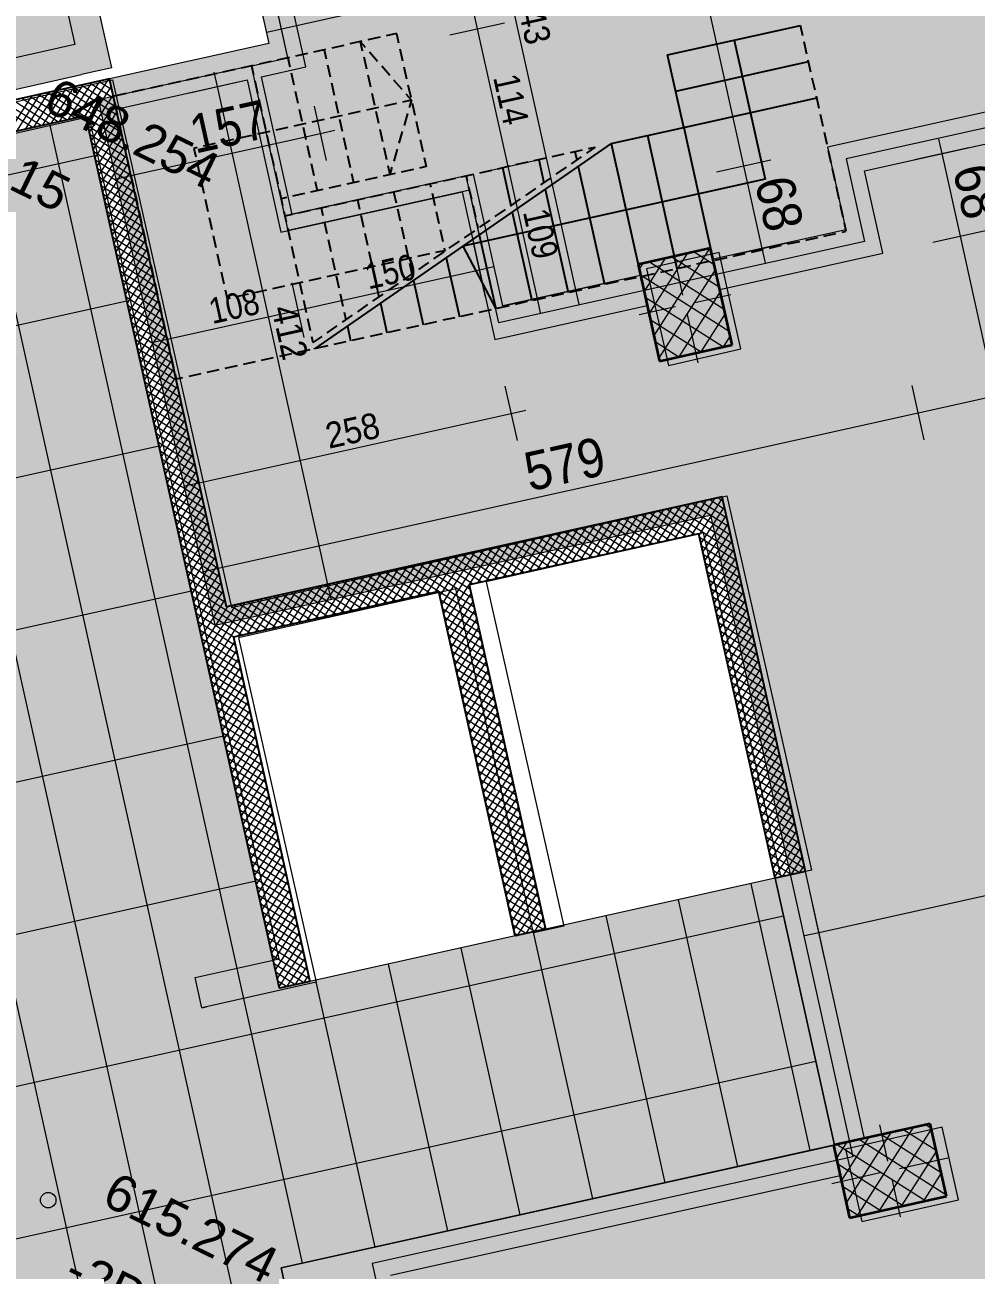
# Model space of a CAD drawing. Header units: centimetres. Extents: x -3681 to 2707, y -7074 to 1715.
# Drawn here: x -190 to 578, y -4699 to -3694 of the extents above; entities that cross this region are included whole.
import ezdxf

# ---------------------------------------------------------------- set-up
doc = ezdxf.new("R2010")
doc.units = ezdxf.units.CM
for name, color, linetype, true_color in [('lokalet projekte', 7, 'Continuous', 0xa80f02), ('PDF_2D Drafting - General', 7, 'Continuous', 0x7f7f7f), ('PDF_A - Fill Zone', 7, 'Continuous', 0xa80f02), ('PDF_A - Muret', 7, 'Continuous', 0x7f7f7f), ('PDF_A - objekti 1 gjendja faktike', 7, 'Continuous', 0xa80f02), ('PDF_Dimensioning - General', 7, 'Continuous', 0x0077b0), ('PDF_Structural - Bearing', 7, 'Continuous', 0xfd8379)]:
    doc.layers.add(name, color=color, linetype=linetype, true_color=true_color)
doc.styles.add('PDF Arial', font='arial.ttf')

# ---------------------------------------------------------------- blocks, each defined once
blk = doc.blocks.new('A$C513B364B')
at = {"layer": 'PDF_2D Drafting - General', "true_color": 0x0077b0, "transparency": 33554559}
blk.add_hatch(color=144, dxfattribs=at).paths.add_polyline_path([(1774.7, 2475.5), (2174.7, 2475.5), (2174.7, 1196.6), (2243, 1196.6), (2243, 894.1), (2133.4, 894.1), (2133.4, 744.1), (1997.2, 744.1), (1997.2, 774.1), (1774.7, 774.1)])
at = {"layer": 'PDF_2D Drafting - General', "true_color": 0xff9955, "transparency": 33554559}
blk.add_hatch(color=21, dxfattribs=at).paths.add_polyline_path([(1997.2, 744.1), (2121.4, 744.1), (2121.4, 894.1), (2243, 894.1), (2243, 1196.6), (2174.7, 1196.6), (2174.7, 1685.6), (2174.7, 2475.5), (3799.8, 2475.5), (3799.8, 629.5), (2962.6, 629.5), (2962.6, 1027.3), (2431.9, 1027.3), (2431.9, 617.3), (2243, 617.3), (1997.2, 617.3)])
at = {"layer": 'PDF_2D Drafting - General', "true_color": 0xe8e8e8, "transparency": 33554559}
blk.add_hatch(color=254, dxfattribs=at).paths.add_polyline_path([(1995.1, 277), (1995.1, 279.8), (2729.4, 279.8), (2729.4, 304.8), (2007.6, 304.8), (2007.6, 604.8), (2729.4, 604.8), (2729.4, 629.8), (2729.4, 799.8), (2729.4, 824.8), (2729.4, 1014.8), (2950.1, 1014.8), (2950.1, 557), (2975.1, 557), (2975.1, 617), (3640.5, 617), (3640.5, 317), (3665.5, 317), (3665.5, 617), (3799.8, 617), (3799.8, 277)])
at = {"layer": 'PDF_2D Drafting - General', "color": 253, "lineweight": 20, "true_color": 0xaaaaaa}
for points in [[(2174.7, 2475.5), (2174.7, 1196.6)], [(2174.7, 1685.6), (2174.7, 1196.6)], [(2174.7, 1196.6), (2243, 1196.6)], [(2174.7, 1196.6), (2243, 1196.6)], [(2243, 1196.6), (2243, 894.1)], [(2243, 1196.6), (2243, 894.1)], [(2419.4, 1039.8), (2419.4, 629.8)], [(2729.4, 1039.8), (2419.4, 1039.8)], [(2729.4, 1014.8), (2729.4, 1039.8)], [(2431.9, 1027.3), (2962.6, 1027.3)], [(2431.9, 617.3), (2431.9, 1027.3)], [(2962.6, 1027.3), (2962.6, 629.5)], [(2444.4, 1014.8), (2729.4, 1014.8)], [(2444.4, 824.8), (2444.4, 1014.8)], [(2121.4, 894.1), (2121.4, 744.1)], [(2243, 894.1), (2121.4, 894.1)], [(2243, 894.1), (2133.4, 894.1)], [(2133.4, 894.1), (2133.4, 744.1)], [(2729.4, 824.8), (2444.4, 824.8)], [(2729.4, 799.8), (2729.4, 824.8)], [(2444.4, 799.8), (2729.4, 799.8)], [(2444.4, 629.8), (2444.4, 799.8)], [(1997.2, 774.1), (1774.7, 774.1)], [(1997.2, 744.1), (1997.2, 774.1)], [(2121.4, 744.1), (1997.2, 744.1)], [(1997.2, 744.1), (1997.2, 617.3)], [(2133.4, 744.1), (1997.2, 744.1)], [(1982.6, 629.8), (1982.6, 279.8)], [(2419.4, 629.8), (1982.6, 629.8)], [(2729.4, 629.8), (2444.4, 629.8)], [(2729.4, 604.8), (2729.4, 629.8)], [(2962.6, 629.5), (3799.8, 629.5)], [(1997.2, 617.3), (2243, 617.3)], [(2243, 617.3), (2431.9, 617.3)], [(2007.6, 604.8), (2729.4, 604.8)], [(2007.6, 304.8), (2007.6, 604.8)]]:
    blk.add_lwpolyline(points, dxfattribs=at)
at = {"layer": 'PDF_2D Drafting - General', "color": 216, "lineweight": 25, "true_color": 0x800080}
for points in [[(2070.1, 1184.1), (2061.4, 1184.1)], [(2061.4, 1074.1), (2061.4, 1184.1)], [(2085.1, 1184.1), (2075.1, 1184.1)], [(2100.1, 1184.1), (2090.1, 1184.1)], [(2091.4, 1074.1), (2091.4, 1184.1)], [(2115.1, 1184.1), (2105.1, 1184.1)], [(2130.1, 1184.1), (2120.1, 1184.1)], [(2121.4, 1074.1), (2121.4, 1184.1)], [(2145.1, 1184.1), (2135.1, 1184.1)], [(2160.1, 1184.1), (2150.1, 1184.1)], [(2175.1, 1184.1), (2165.1, 1184.1)], [(2190.1, 1184.1), (2180.1, 1184.1)], [(2205.1, 1184.1), (2195.1, 1184.1)], [(2220.1, 1184.1), (2210.1, 1184.1)], [(2231.6, 1184.1), (2225.1, 1184.1)], [(2231.6, 1180.6), (2231.6, 1184.1)], [(2231.6, 1165.6), (2231.6, 1175.6)], [(2231.6, 1150.6), (2231.6, 1160.6)], [(2231.5, 1135.6), (2231.6, 1145.6)], [(2061.4, 1129.1), (2176.5, 1129.1)], [(2176.5, 1129.1), (2176.5, 879.1)], [(2231.5, 1120.6), (2231.5, 1130.6)], [(2231.5, 1105.6), (2231.5, 1115.6)], [(2231.5, 1090.6), (2231.5, 1100.6)], [(2231.5, 1075.6), (2231.5, 1085.6)], [(2121.4, 1074.1), (2061.4, 1074.1)], [(2121.4, 1074.1), (2231.4, 1074.1)], [(2121.4, 1014.1), (2121.4, 1074.1)], [(2231.4, 1060.6), (2231.4, 1070.6)], [(2231.4, 1045.6), (2231.4, 1055.6)], [(2121.4, 1044.1), (2231.4, 1044.1)], [(2231.4, 1030.6), (2231.4, 1040.6)], [(2729.4, 1039.8), (2419.4, 1039.8)], [(2419.4, 1039.8), (2419.4, 629.8)], [(2729.4, 1039.8), (2729.4, 1014.8)], [(2231.4, 1015.6), (2231.4, 1025.6)], [(2121.4, 1014.1), (2231.4, 1014.1)], [(2121.4, 1014.1), (2231.4, 744.1)], [(2231.3, 1000.6), (2231.4, 1010.6)], [(2729.4, 1014.8), (2444.4, 1014.8)], [(2444.4, 1014.8), (2444.4, 824.8)], [(2121.4, 995.3), (2121.4, 1000.8)], [(2121.4, 1000.8), (2124.7, 992.8)], [(2231.3, 985.6), (2231.3, 995.6)], [(2121.4, 980.3), (2121.4, 990.3)], [(2126.6, 988.2), (2130.4, 979)], [(2121.4, 984.1), (2128.3, 984.1)], [(2133.7, 984.1), (2231.4, 984.1)], [(2231.3, 970.6), (2231.3, 980.6)], [(2121.4, 965.3), (2121.4, 975.3)], [(2132.2, 974.3), (2136, 965.1)], [(2231.3, 955.6), (2231.3, 965.6)], [(2121.4, 950.3), (2121.4, 960.3)], [(2137.9, 960.4), (2141.7, 951.2)], [(2121.4, 954.1), (2140.5, 954.1)], [(2121.4, 935.3), (2121.4, 945.3)], [(2143.6, 946.5), (2147.3, 937.3)], [(2145.9, 954.1), (2231.4, 954.1)], [(2231.3, 940.6), (2231.3, 950.6)], [(2231.3, 925.5), (2231.3, 935.6)], [(2121.4, 920.3), (2121.4, 930.3)], [(2149.2, 932.6), (2153, 923.4)], [(2121.4, 924.1), (2152.7, 924.1)], [(2121.4, 905.3), (2121.4, 915.3)], [(2154.9, 918.8), (2158.7, 909.5)], [(2158.1, 924.1), (2231.4, 924.1)], [(2231.2, 910.5), (2231.2, 920.6)], [(2231.2, 895.5), (2231.2, 905.6)], [(2121.4, 890.3), (2121.4, 900.3)], [(2160.5, 904.9), (2164.3, 895.6)], [(2121.4, 894.1), (2125.7, 894.1)], [(2121.4, 875.3), (2121.4, 885.3)], [(2130.7, 894.1), (2140.7, 894.1)], [(2145.7, 894.1), (2155.7, 894.1)], [(2160.7, 894.1), (2164.9, 894.1)], [(2166.2, 891), (2170, 881.7)], [(2170.3, 894.1), (2231.4, 894.1)], [(2176.5, 879.1), (2231.4, 894.1)], [(2231.2, 880.5), (2231.2, 890.6)], [(2171.9, 877.1), (2175.6, 867.8)], [(2231.2, 865.5), (2231.2, 875.6)], [(2121.4, 860.3), (2121.4, 870.3)], [(1997.2, 864.1), (1997.2, 855.4)], [(1997.2, 864.1), (2004.7, 864.1)], [(2009.7, 864.1), (2019.7, 864.1)], [(2024.7, 864.1), (2034.7, 864.1)], [(2042.2, 858.7), (2033.4, 853.9)], [(2039.7, 864.1), (2049.7, 864.1)], [(2052.2, 864.1), (2046.6, 861.1)], [(2052.2, 864.1), (2052.2, 856.9)], [(2052.2, 864.1), (2057.7, 861.1)], [(2054.7, 864.1), (2064.7, 864.1)], [(2062.1, 858.7), (2070.9, 853.9)], [(2069.7, 864.1), (2079.7, 864.1)], [(2084.7, 864.1), (2094.7, 864.1)], [(2099.7, 864.1), (2107.2, 864.1)], [(2107.2, 864.1), (2107.2, 858.6)], [(2121.4, 864.1), (2124.3, 864.1)], [(2121.4, 845.3), (2121.4, 855.3)], [(2129.3, 864.1), (2139.3, 864.1)], [(2144.3, 864.1), (2154.3, 864.1)], [(2159.3, 864.1), (2169.3, 864.1)], [(2174.3, 864.1), (2177.2, 864.1)], [(2176.5, 856.9), (2176.5, 864.1)], [(2177.5, 863.2), (2181.3, 853.9)], [(2182.6, 864.1), (2231.4, 864.1)], [(2231.1, 850.6), (2231.2, 860.5)], [(1997.2, 850.4), (1997.2, 840.4)], [(2029.1, 851.5), (2020.3, 846.7)], [(2052.2, 851.9), (2052.2, 841.9)], [(2075.3, 851.5), (2084.1, 846.7)], [(2107.2, 853.6), (2107.2, 843.6)], [(2176.5, 841.9), (2176.5, 851.9)], [(2183.2, 849.3), (2187, 840)], [(2231.1, 835.6), (2231.1, 845.5)], [(2002.7, 837.1), (1997.2, 834.1)], [(1997.2, 835.4), (1997.2, 825.4)], [(2015.9, 844.3), (2007.1, 839.5)], [(2052.2, 836.9), (2052.2, 826.9)], [(2088.4, 844.3), (2097.2, 839.5)], [(2101.6, 837.1), (2107.2, 834.1)], [(2107.2, 838.6), (2107.2, 828.6)], [(2121.4, 830.3), (2121.4, 840.3)], [(2176.5, 826.9), (2176.5, 836.9)], [(2188.8, 835.4), (2192.6, 826.1)], [(1997.2, 834.1), (2004.7, 834.1)], [(2009.7, 834.1), (2019.7, 834.1)], [(2024.7, 834.1), (2034.7, 834.1)], [(2039.7, 834.1), (2049.7, 834.1)], [(2054.7, 834.1), (2064.7, 834.1)], [(2069.7, 834.1), (2079.7, 834.1)], [(2084.7, 834.1), (2094.7, 834.1)], [(2099.7, 834.1), (2107.2, 834.1)], [(2121.4, 834.1), (2130.4, 834.1)], [(2121.4, 815.3), (2121.4, 825.3)], [(2135.4, 834.1), (2145.4, 834.1)], [(2150.4, 834.1), (2160.4, 834.1)], [(2165.4, 834.1), (2175.4, 834.1)], [(2180.4, 834.1), (2189.4, 834.1)], [(2194.8, 834.1), (2231.4, 834.1)], [(2231.1, 820.6), (2231.1, 830.5)], [(2444.4, 824.8), (2729.4, 824.8)], [(2729.4, 824.8), (2729.4, 799.8)], [(1997.2, 820.4), (1997.2, 810.4)], [(2052.2, 821.9), (2052.2, 811.9)], [(2107.2, 823.6), (2107.2, 813.6)], [(2176.5, 811.9), (2176.5, 821.9)], [(2194.5, 821.5), (2198.3, 812.3)], [(2231.1, 805.6), (2231.1, 815.5)], [(1997.2, 805.4), (1997.2, 795.4)], [(2052.2, 806.9), (2052.2, 796.9)], [(2107.2, 808.6), (2107.2, 798.6)], [(2121.4, 800.3), (2121.4, 810.3)], [(2176.5, 796.9), (2176.5, 806.9)], [(2200.2, 807.6), (2203.9, 798.4)], [(1997.2, 804.1), (2004.7, 804.1)], [(2009.7, 804.1), (2019.7, 804.1)], [(2024.7, 804.1), (2034.7, 804.1)], [(2039.7, 804.1), (2049.7, 804.1)], [(2054.7, 804.1), (2064.7, 804.1)], [(2069.7, 804.1), (2079.7, 804.1)], [(2084.7, 804.1), (2094.7, 804.1)], [(2099.7, 804.1), (2107.2, 804.1)], [(2121.4, 804.1), (2129, 804.1)], [(2121.4, 785.3), (2121.4, 795.3)], [(2134, 804.1), (2144, 804.1)], [(2149, 804.1), (2159, 804.1)], [(2164, 804.1), (2174, 804.1)], [(2179, 804.1), (2189, 804.1)], [(2194, 804.1), (2201.6, 804.1)], [(2207, 804.1), (2231.4, 804.1)], [(2231.1, 790.6), (2231.1, 800.5)], [(2729.4, 799.8), (2444.4, 799.8)], [(2444.4, 799.8), (2444.4, 629.8)], [(1997.2, 790.4), (1997.2, 780.4)], [(2052.2, 791.9), (2052.2, 781.9)], [(2107.2, 793.6), (2107.2, 783.6)], [(2176.5, 781.9), (2176.5, 791.9)], [(2205.8, 793.7), (2209.6, 784.5)], [(2231.1, 775.6), (2231.1, 785.5)], [(1997.2, 775.4), (1997.2, 765.4)], [(2052.2, 776.9), (2052.2, 766.9)], [(2107.2, 778.6), (2107.2, 768.6)], [(2121.4, 770.3), (2121.4, 780.3)], [(2176.5, 766.9), (2176.5, 776.9)], [(2211.5, 779.8), (2215.2, 770.6)], [(1997.2, 774.1), (2004.7, 774.1)], [(2009.7, 774.1), (2019.7, 774.1)], [(2024.7, 774.1), (2034.7, 774.1)], [(2039.7, 774.1), (2049.7, 774.1)], [(2054.7, 774.1), (2064.7, 774.1)], [(2069.7, 774.1), (2079.7, 774.1)], [(2084.7, 774.1), (2094.7, 774.1)], [(2099.7, 774.1), (2107.2, 774.1)], [(2121.4, 774.1), (2127.6, 774.1)], [(2121.4, 755.3), (2121.4, 765.3)], [(2132.6, 774.1), (2142.6, 774.1)], [(2147.6, 774.1), (2157.6, 774.1)], [(2162.6, 774.1), (2172.6, 774.1)], [(2177.6, 774.1), (2187.6, 774.1)], [(2192.6, 774.1), (2202.6, 774.1)], [(2207.6, 774.1), (2213.8, 774.1)], [(2217.1, 765.9), (2220.9, 756.7)], [(2219.2, 774.1), (2231.4, 774.1)], [(2231, 760.5), (2231, 770.5)], [(1997.2, 760.4), (1997.2, 750.4)], [(2052.2, 761.9), (2052.2, 751.9)], [(2107.2, 763.6), (2107.2, 753.6)], [(2176.5, 751.9), (2176.5, 761.9)], [(2231, 745.5), (2231, 755.6)], [(1997.2, 745.4), (1997.2, 735.4)], [(2052.2, 746.9), (2052.2, 736.9)], [(2107.2, 748.6), (2107.2, 744.1)], [(2121.4, 744.1), (2121.4, 750.3)], [(2176.5, 736.9), (2176.5, 746.9)], [(2222.8, 752.1), (2226, 744.1)], [(1997.2, 744.1), (2004.7, 744.1)], [(2009.7, 744.1), (2019.7, 744.1)], [(2024.7, 744.1), (2034.7, 744.1)], [(2039.7, 744.1), (2049.7, 744.1)], [(2054.7, 744.1), (2064.7, 744.1)], [(2069.7, 744.1), (2079.7, 744.1)], [(2084.7, 744.1), (2094.7, 744.1)], [(2099.7, 744.1), (2107.2, 744.1)], [(2107.2, 744.1), (2112.7, 744.1)], [(2117.7, 744.1), (2121.4, 744.1)], [(2121.4, 744.1), (2126.2, 744.1)], [(2131.3, 744.1), (2141.2, 744.1)], [(2146.3, 744.1), (2156.2, 744.1)], [(2161.2, 744.1), (2171.2, 744.1)], [(2176.2, 744.1), (2186.2, 744.1)], [(2191.2, 744.1), (2201.2, 744.1)], [(2206.2, 744.1), (2216.2, 744.1)], [(2221.2, 744.1), (2226, 744.1)], [(2230.5, 744.1), (2231.4, 744.1)], [(2231, 730.5), (2231, 740.6)], [(1997.2, 730.4), (1997.2, 720.4)], [(2052.2, 731.9), (2052.2, 721.9)], [(2176.5, 721.9), (2176.5, 731.9)], [(2231, 715.5), (2231, 725.6)], [(1997.2, 715.4), (1997.2, 705.4)], [(2052.2, 716.9), (2052.2, 706.9)], [(2176.5, 706.9), (2176.5, 716.9)], [(2230.9, 700.5), (2231, 710.5)], [(1997.2, 700.4), (1997.2, 690.4)], [(2052.2, 701.9), (2052.2, 691.9)], [(2176.5, 691.9), (2176.5, 701.9)], [(2230.9, 685.5), (2230.9, 695.5)], [(1997.2, 685.4), (1997.2, 675.4)], [(2052.2, 686.9), (2052.2, 684.1)], [(2052.2, 684.1), (2059.3, 684.1)], [(2064.3, 684.1), (2074.3, 684.1)], [(2079.3, 684.1), (2089.3, 684.1)], [(2094.3, 684.1), (2104.3, 684.1)], [(2109.3, 684.1), (2119.3, 684.1)], [(2124.3, 684.1), (2134.3, 684.1)], [(2139.3, 684.1), (2149.3, 684.1)], [(2154.3, 684.1), (2164.3, 684.1)], [(2169.3, 684.1), (2176.5, 684.1)], [(2176.5, 684.1), (2176.5, 686.9)], [(2230.9, 670.5), (2230.9, 680.5)], [(1997.2, 670.4), (1997.2, 660.4)], [(2230.9, 655.5), (2230.9, 665.5)], [(1997.2, 655.4), (1997.2, 645.4)], [(2230.9, 640.5), (2230.9, 650.5)], [(1997.2, 640.4), (1997.2, 630.4)], [(2230.9, 629.8), (2230.9, 635.5)], [(2419.4, 629.8), (1982.6, 629.8)], [(1982.6, 629.8), (1982.6, 279.8)], [(2001.6, 629.8), (2011.6, 629.8)], [(2016.6, 629.8), (2026.6, 629.8)], [(2031.6, 629.8), (2041.6, 629.8)], [(2046.6, 629.8), (2056.6, 629.8)], [(2061.6, 629.8), (2071.6, 629.8)], [(2076.6, 629.8), (2086.6, 629.8)], [(2091.6, 629.8), (2101.6, 629.8)], [(2106.6, 629.8), (2116.6, 629.8)], [(2121.6, 629.8), (2131.6, 629.8)], [(2136.6, 629.8), (2146.6, 629.8)], [(2151.6, 629.8), (2161.6, 629.8)], [(2166.6, 629.8), (2176.6, 629.8)], [(2181.6, 629.8), (2191.6, 629.8)], [(2196.6, 629.8), (2206.6, 629.8)], [(2211.6, 629.8), (2221.6, 629.8)], [(2226.6, 629.8), (2230.9, 629.8)], [(2444.4, 629.8), (2729.4, 629.8)], [(2729.4, 629.8), (2729.4, 604.8)], [(2729.4, 604.8), (2007.6, 604.8)], [(2007.6, 604.8), (2007.6, 304.8)]]:
    blk.add_lwpolyline(points, dxfattribs=at)
at = {"layer": 'PDF_2D Drafting - General', "lineweight": 9}
for points in [[(2419.4, 994.1), (2465.1, 1039.8)], [(2419.4, 1001.2), (2458.1, 1039.8)], [(2419.4, 1008.3), (2451, 1039.8)], [(2419.4, 1015.3), (2443.9, 1039.8)], [(2419.4, 1022.4), (2436.9, 1039.8)], [(2419.4, 1029.5), (2429.8, 1039.8)], [(2419.4, 1036.5), (2422.7, 1039.8)], [(2445.5, 1014.8), (2420.5, 1039.8)], [(2452.6, 1014.8), (2427.6, 1039.8)], [(2459.6, 1014.8), (2434.7, 1039.8)], [(2466.7, 1014.8), (2441.7, 1039.8)], [(2447.2, 1014.8), (2472.2, 1039.8)], [(2473.8, 1014.8), (2448.8, 1039.8)], [(2454.3, 1014.8), (2479.3, 1039.8)], [(2480.9, 1014.8), (2455.9, 1039.8)], [(2461.4, 1014.8), (2486.4, 1039.8)], [(2487.9, 1014.8), (2462.9, 1039.8)], [(2468.4, 1014.8), (2493.4, 1039.8)], [(2495, 1014.8), (2470, 1039.8)], [(2475.5, 1014.8), (2500.5, 1039.8)], [(2502.1, 1014.8), (2477.1, 1039.8)], [(2482.6, 1014.8), (2507.6, 1039.8)], [(2509.2, 1014.8), (2484.1, 1039.8)], [(2489.6, 1014.8), (2514.6, 1039.8)], [(2516.2, 1014.8), (2491.2, 1039.8)], [(2496.7, 1014.8), (2521.7, 1039.8)], [(2523.3, 1014.8), (2498.3, 1039.8)], [(2503.8, 1014.8), (2528.8, 1039.8)], [(2530.4, 1014.8), (2505.4, 1039.8)], [(2510.9, 1014.8), (2535.9, 1039.8)], [(2537.4, 1014.8), (2512.4, 1039.8)], [(2517.9, 1014.8), (2542.9, 1039.8)], [(2544.5, 1014.8), (2519.5, 1039.8)], [(2525, 1014.8), (2550, 1039.8)], [(2551.6, 1014.8), (2526.6, 1039.8)], [(2532.1, 1014.8), (2557.1, 1039.8)], [(2558.6, 1014.8), (2533.6, 1039.8)], [(2539.1, 1014.8), (2564.1, 1039.8)], [(2565.7, 1014.8), (2540.7, 1039.8)], [(2546.2, 1014.8), (2571.2, 1039.8)], [(2572.8, 1014.8), (2547.8, 1039.8)], [(2553.3, 1014.8), (2578.3, 1039.8)], [(2579.9, 1014.8), (2554.9, 1039.8)], [(2560.4, 1014.8), (2585.4, 1039.8)], [(2586.9, 1014.8), (2561.9, 1039.8)], [(2567.4, 1014.8), (2592.4, 1039.8)], [(2594, 1014.8), (2569, 1039.8)], [(2574.5, 1014.8), (2599.5, 1039.8)], [(2601.1, 1014.8), (2576.1, 1039.8)], [(2581.6, 1014.8), (2606.6, 1039.8)], [(2608.1, 1014.8), (2583.2, 1039.8)], [(2588.6, 1014.8), (2613.6, 1039.8)], [(2615.2, 1014.8), (2590.2, 1039.8)], [(2595.7, 1014.8), (2620.7, 1039.8)], [(2622.3, 1014.8), (2597.3, 1039.8)], [(2602.8, 1014.8), (2627.8, 1039.8)], [(2629.4, 1014.8), (2604.4, 1039.8)], [(2609.9, 1014.8), (2634.9, 1039.8)], [(2636.4, 1014.8), (2611.4, 1039.8)], [(2616.9, 1014.8), (2641.9, 1039.8)], [(2643.5, 1014.8), (2618.5, 1039.8)], [(2624, 1014.8), (2649, 1039.8)], [(2650.6, 1014.8), (2625.6, 1039.8)], [(2631.1, 1014.8), (2656.1, 1039.8)], [(2657.7, 1014.8), (2632.6, 1039.8)], [(2638.1, 1014.8), (2663.1, 1039.8)], [(2664.7, 1014.8), (2639.7, 1039.8)], [(2645.2, 1014.8), (2670.2, 1039.8)], [(2671.8, 1014.8), (2646.8, 1039.8)], [(2652.3, 1014.8), (2677.3, 1039.8)], [(2678.9, 1014.8), (2653.9, 1039.8)], [(2659.4, 1014.8), (2684.4, 1039.8)], [(2685.9, 1014.8), (2660.9, 1039.8)], [(2666.4, 1014.8), (2691.4, 1039.8)], [(2693, 1014.8), (2668, 1039.8)], [(2673.5, 1014.8), (2698.5, 1039.8)], [(2700.1, 1014.8), (2675.1, 1039.8)], [(2680.6, 1014.8), (2705.6, 1039.8)], [(2707.1, 1014.8), (2682.1, 1039.8)], [(2687.6, 1014.8), (2712.6, 1039.8)], [(2714.2, 1014.8), (2689.2, 1039.8)], [(2694.7, 1014.8), (2719.7, 1039.8)], [(2721.3, 1014.8), (2696.3, 1039.8)], [(2701.8, 1014.8), (2726.8, 1039.8)], [(2728.4, 1014.8), (2703.4, 1039.8)], [(2729.4, 1020.8), (2710.4, 1039.8)], [(2729.4, 1027.9), (2717.5, 1039.8)], [(2729.4, 1035), (2724.6, 1039.8)], [(2444.4, 1008.8), (2419.4, 1033.8)], [(2444.4, 1001.8), (2419.4, 1026.8)], [(2708.9, 1014.8), (2729.4, 1035.4)], [(2715.9, 1014.8), (2729.4, 1028.3)], [(2444.4, 994.7), (2419.4, 1019.7)], [(2723, 1014.8), (2729.4, 1021.3)], [(2444.4, 987.6), (2419.4, 1012.6)], [(2419.4, 987), (2444.4, 1012)], [(2444.4, 980.5), (2419.4, 1005.5)], [(2419.4, 980), (2444.4, 1005)], [(2444.4, 973.5), (2419.4, 998.5)], [(2419.4, 972.9), (2444.4, 997.9)], [(2444.4, 966.4), (2419.4, 991.4)], [(2419.4, 965.8), (2444.4, 990.8)], [(2444.4, 959.3), (2419.4, 984.3)], [(2419.4, 958.7), (2444.4, 983.8)], [(2444.4, 952.3), (2419.4, 977.3)], [(2419.4, 951.7), (2444.4, 976.7)], [(2444.4, 945.2), (2419.4, 970.2)], [(2419.4, 944.6), (2444.4, 969.6)], [(2444.4, 938.1), (2419.4, 963.1)], [(2419.4, 937.5), (2444.4, 962.5)], [(2444.4, 931), (2419.4, 956)], [(2419.4, 930.5), (2444.4, 955.5)], [(2444.4, 924), (2419.4, 949)], [(2419.4, 923.4), (2444.4, 948.4)], [(2444.4, 916.9), (2419.4, 941.9)], [(2419.4, 916.3), (2444.4, 941.3)], [(2444.4, 909.8), (2419.4, 934.8)], [(2419.4, 909.3), (2444.4, 934.3)], [(2444.4, 902.8), (2419.4, 927.8)], [(2419.4, 902.2), (2444.4, 927.2)], [(2444.4, 895.7), (2419.4, 920.7)], [(2419.4, 895.1), (2444.4, 920.1)], [(2444.4, 888.6), (2419.4, 913.6)], [(2419.4, 888), (2444.4, 913)], [(2444.4, 881.5), (2419.4, 906.6)], [(2419.4, 881), (2444.4, 906)], [(2444.4, 874.5), (2419.4, 899.5)], [(2419.4, 873.9), (2444.4, 898.9)], [(2444.4, 867.4), (2419.4, 892.4)], [(2419.4, 866.8), (2444.4, 891.8)], [(2444.4, 860.3), (2419.4, 885.3)], [(2419.4, 859.8), (2444.4, 884.8)], [(2444.4, 853.3), (2419.4, 878.3)], [(2419.4, 852.7), (2444.4, 877.7)], [(2444.4, 846.2), (2419.4, 871.2)], [(2419.4, 845.6), (2444.4, 870.6)], [(2444.4, 839.1), (2419.4, 864.1)], [(2419.4, 838.5), (2444.4, 863.5)], [(2444.4, 832.1), (2419.4, 857)], [(2419.4, 831.5), (2444.4, 856.5)], [(2444.4, 825), (2419.4, 850)], [(2419.4, 824.4), (2444.4, 849.4)], [(2462.5, 799.8), (2419.4, 842.9)], [(2419.4, 817.3), (2444.4, 842.3)], [(2455.5, 799.8), (2419.4, 835.8)], [(2419.4, 810.3), (2444.4, 835.3)], [(2448.4, 799.8), (2419.4, 828.8)], [(2419.4, 803.2), (2444.4, 828.2)], [(2419.4, 774.9), (2469.3, 824.8)], [(2419.4, 782), (2462.3, 824.8)], [(2419.4, 789), (2455.2, 824.8)], [(2419.4, 796.1), (2448.1, 824.8)], [(2469.6, 799.8), (2444.6, 824.8)], [(2451.4, 799.8), (2476.4, 824.8)], [(2476.7, 799.8), (2451.7, 824.8)], [(2458.5, 799.8), (2483.5, 824.8)], [(2483.7, 799.8), (2458.7, 824.8)], [(2465.6, 799.8), (2490.5, 824.8)], [(2490.8, 799.8), (2465.8, 824.8)], [(2472.6, 799.8), (2497.6, 824.8)], [(2497.9, 799.8), (2472.9, 824.8)], [(2479.7, 799.8), (2504.7, 824.8)], [(2505, 799.8), (2480, 824.8)], [(2486.8, 799.8), (2511.8, 824.8)], [(2512, 799.8), (2487, 824.8)], [(2493.8, 799.8), (2518.8, 824.8)], [(2519.1, 799.8), (2494.1, 824.8)], [(2500.9, 799.8), (2525.9, 824.8)], [(2526.2, 799.8), (2501.2, 824.8)], [(2508, 799.8), (2533, 824.8)], [(2533.2, 799.8), (2508.3, 824.8)], [(2515, 799.8), (2540.1, 824.8)], [(2540.3, 799.8), (2515.3, 824.8)], [(2522.1, 799.8), (2547.1, 824.8)], [(2547.4, 799.8), (2522.4, 824.8)], [(2529.2, 799.8), (2554.2, 824.8)], [(2554.5, 799.8), (2529.5, 824.8)], [(2536.3, 799.8), (2561.3, 824.8)], [(2561.5, 799.8), (2536.5, 824.8)], [(2543.3, 799.8), (2568.3, 824.8)], [(2568.6, 799.8), (2543.6, 824.8)], [(2550.4, 799.8), (2575.4, 824.8)], [(2575.7, 799.8), (2550.7, 824.8)], [(2557.5, 799.8), (2582.5, 824.8)], [(2582.7, 799.8), (2557.7, 824.8)], [(2564.5, 799.8), (2589.5, 824.8)], [(2589.8, 799.8), (2564.8, 824.8)], [(2571.6, 799.8), (2596.6, 824.8)], [(2596.9, 799.8), (2571.9, 824.8)], [(2578.7, 799.8), (2603.7, 824.8)], [(2604, 799.8), (2579, 824.8)], [(2585.8, 799.8), (2610.8, 824.8)], [(2611, 799.8), (2586, 824.8)], [(2592.8, 799.8), (2617.8, 824.8)], [(2618.1, 799.8), (2593.1, 824.8)], [(2599.9, 799.8), (2624.9, 824.8)], [(2625.2, 799.8), (2600.2, 824.8)], [(2607, 799.8), (2632, 824.8)], [(2632.2, 799.8), (2607.2, 824.8)], [(2614, 799.8), (2639, 824.8)], [(2639.3, 799.8), (2614.3, 824.8)], [(2621.1, 799.8), (2646.1, 824.8)], [(2646.4, 799.8), (2621.4, 824.8)], [(2628.2, 799.8), (2653.2, 824.8)], [(2653.5, 799.8), (2628.5, 824.8)], [(2635.3, 799.8), (2660.3, 824.8)], [(2660.5, 799.8), (2635.5, 824.8)], [(2642.3, 799.8), (2667.3, 824.8)], [(2667.6, 799.8), (2642.6, 824.8)], [(2649.4, 799.8), (2674.4, 824.8)], [(2674.7, 799.8), (2649.7, 824.8)], [(2656.5, 799.8), (2681.5, 824.8)], [(2681.7, 799.8), (2656.7, 824.8)], [(2663.5, 799.8), (2688.5, 824.8)], [(2688.8, 799.8), (2663.8, 824.8)], [(2670.6, 799.8), (2695.6, 824.8)], [(2695.9, 799.8), (2670.9, 824.8)], [(2677.7, 799.8), (2702.7, 824.8)], [(2703, 799.8), (2678, 824.8)], [(2684.8, 799.8), (2709.8, 824.8)], [(2710, 799.8), (2685, 824.8)], [(2691.8, 799.8), (2716.8, 824.8)], [(2717.1, 799.8), (2692.1, 824.8)], [(2698.9, 799.8), (2723.9, 824.8)], [(2724.2, 799.8), (2699.2, 824.8)], [(2729.4, 801.6), (2706.2, 824.8)], [(2729.4, 808.7), (2713.3, 824.8)], [(2729.4, 815.7), (2720.4, 824.8)], [(2729.4, 822.8), (2727.5, 824.8)], [(2444.4, 796.7), (2419.4, 821.7)], [(2444.4, 789.6), (2419.4, 814.6)], [(2706, 799.8), (2729.4, 823.3)], [(2713, 799.8), (2729.4, 816.2)], [(2444.4, 782.5), (2419.4, 807.6)], [(2720.1, 799.8), (2729.4, 809.1)], [(2444.4, 775.5), (2419.4, 800.5)], [(2727.2, 799.8), (2729.4, 802.1)], [(2444.4, 768.4), (2419.4, 793.4)], [(2419.4, 767.8), (2444.4, 792.8)], [(2444.4, 761.3), (2419.4, 786.3)], [(2419.4, 760.8), (2444.4, 785.8)], [(2444.4, 754.3), (2419.4, 779.3)], [(2419.4, 753.7), (2444.4, 778.7)], [(2444.4, 747.2), (2419.4, 772.2)], [(2419.4, 746.6), (2444.4, 771.6)], [(2444.4, 740.1), (2419.4, 765.1)], [(2419.4, 739.5), (2444.4, 764.5)], [(2444.4, 733.1), (2419.4, 758.1)], [(2419.4, 732.5), (2444.4, 757.5)], [(2444.4, 726), (2419.4, 751)], [(2419.4, 725.4), (2444.4, 750.4)], [(2444.4, 718.9), (2419.4, 743.9)], [(2419.4, 718.3), (2444.4, 743.3)], [(2444.4, 711.8), (2419.4, 736.8)], [(2419.4, 711.3), (2444.4, 736.3)], [(2444.4, 704.8), (2419.4, 729.8)], [(2419.4, 704.2), (2444.4, 729.2)], [(2444.4, 697.7), (2419.4, 722.7)], [(2419.4, 697.1), (2444.4, 722.1)], [(2444.4, 690.6), (2419.4, 715.6)], [(2419.4, 690), (2444.4, 715)], [(2444.4, 683.6), (2419.4, 708.5)], [(2419.4, 683), (2444.4, 708)], [(2444.4, 676.5), (2419.4, 701.5)], [(2419.4, 675.9), (2444.4, 700.9)], [(2444.4, 669.4), (2419.4, 694.4)], [(2419.4, 668.8), (2444.4, 693.8)], [(2444.4, 662.3), (2419.4, 687.3)], [(2419.4, 661.8), (2444.4, 686.8)], [(2444.4, 655.3), (2419.4, 680.3)], [(2419.4, 654.7), (2444.4, 679.7)], [(2444.4, 648.2), (2419.4, 673.2)], [(2419.4, 647.6), (2444.4, 672.6)], [(2444.4, 641.1), (2419.4, 666.1)], [(2419.4, 640.5), (2444.4, 665.5)], [(2444.4, 634), (2419.4, 659.1)], [(2419.4, 633.5), (2444.4, 658.5)], [(2397.8, 604.8), (2444.4, 651.4)], [(2404.9, 604.8), (2444.4, 644.3)], [(2466.6, 604.8), (2419.4, 652)], [(2459.5, 604.8), (2419.4, 644.9)], [(2412, 604.8), (2444.4, 637.3)], [(2452.5, 604.8), (2419.4, 637.8)], [(1982.6, 585.5), (2026.8, 629.8)], [(1982.6, 592.6), (2019.8, 629.8)], [(1982.6, 599.7), (2012.7, 629.8)], [(1982.6, 606.7), (2005.6, 629.8)], [(1982.6, 613.8), (1998.5, 629.8)], [(1982.6, 620.9), (1991.5, 629.8)], [(1982.6, 628), (1984.4, 629.8)], [(2007.6, 604.2), (1982.6, 629.2)], [(2014.1, 604.8), (1989.1, 629.8)], [(2021.1, 604.8), (1996.1, 629.8)], [(2028.2, 604.8), (2003.2, 629.8)], [(2008.9, 604.8), (2033.9, 629.8)], [(2035.3, 604.8), (2010.3, 629.8)], [(2016, 604.8), (2041, 629.8)], [(2042.3, 604.8), (2017.3, 629.8)], [(2023, 604.8), (2048, 629.8)], [(2049.4, 604.8), (2024.4, 629.8)], [(2030.1, 604.8), (2055.1, 629.8)], [(2056.5, 604.8), (2031.5, 629.8)], [(2037.2, 604.8), (2062.2, 629.8)], [(2063.6, 604.8), (2038.6, 629.8)], [(2044.3, 604.8), (2069.3, 629.8)], [(2070.6, 604.8), (2045.6, 629.8)], [(2051.3, 604.8), (2076.3, 629.8)], [(2077.7, 604.8), (2052.7, 629.8)], [(2058.4, 604.8), (2083.4, 629.8)], [(2084.8, 604.8), (2059.8, 629.8)], [(2065.5, 604.8), (2090.5, 629.8)], [(2091.8, 604.8), (2066.8, 629.8)], [(2072.5, 604.8), (2097.6, 629.8)], [(2098.9, 604.8), (2073.9, 629.8)], [(2079.6, 604.8), (2104.6, 629.8)], [(2106, 604.8), (2081, 629.8)], [(2086.7, 604.8), (2111.7, 629.8)], [(2113.1, 604.8), (2088.1, 629.8)], [(2093.8, 604.8), (2118.8, 629.8)], [(2120.1, 604.8), (2095.1, 629.8)], [(2100.8, 604.8), (2125.8, 629.8)], [(2127.2, 604.8), (2102.2, 629.8)], [(2107.9, 604.8), (2132.9, 629.8)], [(2134.3, 604.8), (2109.3, 629.8)], [(2115, 604.8), (2140, 629.8)], [(2141.3, 604.8), (2116.3, 629.8)], [(2122, 604.8), (2147, 629.8)], [(2148.4, 604.8), (2123.4, 629.8)], [(2129.1, 604.8), (2154.1, 629.8)], [(2155.5, 604.8), (2130.5, 629.8)], [(2136.2, 604.8), (2161.2, 629.8)], [(2162.6, 604.8), (2137.5, 629.8)], [(2143.3, 604.8), (2168.3, 629.8)], [(2169.6, 604.8), (2144.6, 629.8)], [(2150.3, 604.8), (2175.3, 629.8)], [(2176.7, 604.8), (2151.7, 629.8)], [(2157.4, 604.8), (2182.4, 629.8)], [(2183.8, 604.8), (2158.8, 629.8)], [(2164.5, 604.8), (2189.5, 629.8)], [(2190.8, 604.8), (2165.8, 629.8)], [(2171.5, 604.8), (2196.5, 629.8)], [(2197.9, 604.8), (2172.9, 629.8)], [(2178.6, 604.8), (2203.6, 629.8)], [(2205, 604.8), (2180, 629.8)], [(2185.7, 604.8), (2210.7, 629.8)], [(2212, 604.8), (2187.1, 629.8)], [(2192.8, 604.8), (2217.8, 629.8)], [(2219.1, 604.8), (2194.1, 629.8)], [(2199.8, 604.8), (2224.8, 629.8)], [(2226.2, 604.8), (2201.2, 629.8)], [(2206.9, 604.8), (2231.9, 629.8)], [(2233.3, 604.8), (2208.3, 629.8)], [(2214, 604.8), (2239, 629.8)], [(2240.3, 604.8), (2215.3, 629.8)], [(2221, 604.8), (2246, 629.8)], [(2247.4, 604.8), (2222.4, 629.8)], [(2228.1, 604.8), (2253.1, 629.8)], [(2254.5, 604.8), (2229.5, 629.8)], [(2235.2, 604.8), (2260.2, 629.8)], [(2261.5, 604.8), (2236.5, 629.8)], [(2242.3, 604.8), (2267.3, 629.8)], [(2268.6, 604.8), (2243.6, 629.8)], [(2249.3, 604.8), (2274.3, 629.8)], [(2275.7, 604.8), (2250.7, 629.8)], [(2256.4, 604.8), (2281.4, 629.8)], [(2282.8, 604.8), (2257.8, 629.8)], [(2263.5, 604.8), (2288.5, 629.8)], [(2289.8, 604.8), (2264.8, 629.8)], [(2270.5, 604.8), (2295.5, 629.8)], [(2296.9, 604.8), (2271.9, 629.8)], [(2277.6, 604.8), (2302.6, 629.8)], [(2304, 604.8), (2279, 629.8)], [(2284.7, 604.8), (2309.7, 629.8)], [(2311, 604.8), (2286, 629.8)], [(2291.8, 604.8), (2316.8, 629.8)], [(2318.1, 604.8), (2293.1, 629.8)], [(2298.8, 604.8), (2323.8, 629.8)], [(2325.2, 604.8), (2300.2, 629.8)], [(2305.9, 604.8), (2330.9, 629.8)], [(2332.3, 604.8), (2307.3, 629.8)], [(2313, 604.8), (2338, 629.8)], [(2339.3, 604.8), (2314.3, 629.8)], [(2320, 604.8), (2345, 629.8)], [(2346.4, 604.8), (2321.4, 629.8)], [(2327.1, 604.8), (2352.1, 629.8)], [(2353.5, 604.8), (2328.5, 629.8)], [(2334.2, 604.8), (2359.2, 629.8)], [(2360.5, 604.8), (2335.6, 629.8)], [(2341.3, 604.8), (2366.3, 629.8)], [(2367.6, 604.8), (2342.6, 629.8)], [(2348.3, 604.8), (2373.3, 629.8)], [(2374.7, 604.8), (2349.7, 629.8)], [(2355.4, 604.8), (2380.4, 629.8)], [(2381.8, 604.8), (2356.8, 629.8)], [(2362.5, 604.8), (2387.5, 629.8)], [(2388.8, 604.8), (2363.8, 629.8)], [(2369.5, 604.8), (2394.5, 629.8)], [(2395.9, 604.8), (2370.9, 629.8)], [(2376.6, 604.8), (2401.6, 629.8)], [(2403, 604.8), (2378, 629.8)], [(2383.7, 604.8), (2408.7, 629.8)], [(2410, 604.8), (2385, 629.8)], [(2390.8, 604.8), (2415.8, 629.8)], [(2417.1, 604.8), (2392.1, 629.8)], [(2424.2, 604.8), (2399.2, 629.8)], [(2431.3, 604.8), (2406.3, 629.8)], [(2438.3, 604.8), (2413.3, 629.8)], [(2419, 604.8), (2444.4, 630.2)], [(2445.4, 604.8), (2419.4, 630.8)], [(2426.1, 604.8), (2451.1, 629.8)], [(2433.2, 604.8), (2458.2, 629.8)], [(2440.2, 604.8), (2465.3, 629.8)], [(2447.3, 604.8), (2472.3, 629.8)], [(2473.7, 604.8), (2448.7, 629.8)], [(2454.4, 604.8), (2479.4, 629.8)], [(2480.8, 604.8), (2455.8, 629.8)], [(2461.5, 604.8), (2486.5, 629.8)], [(2487.8, 604.8), (2462.8, 629.8)], [(2468.5, 604.8), (2493.5, 629.8)], [(2494.9, 604.8), (2469.9, 629.8)], [(2475.6, 604.8), (2500.6, 629.8)], [(2502, 604.8), (2477, 629.8)], [(2482.7, 604.8), (2507.7, 629.8)], [(2509, 604.8), (2484, 629.8)], [(2489.8, 604.8), (2514.7, 629.8)], [(2516.1, 604.8), (2491.1, 629.8)], [(2496.8, 604.8), (2521.8, 629.8)], [(2523.2, 604.8), (2498.2, 629.8)], [(2503.9, 604.8), (2528.9, 629.8)], [(2530.3, 604.8), (2505.3, 629.8)], [(2511, 604.8), (2536, 629.8)], [(2537.3, 604.8), (2512.3, 629.8)], [(2518, 604.8), (2543, 629.8)], [(2544.4, 604.8), (2519.4, 629.8)], [(2525.1, 604.8), (2550.1, 629.8)], [(2551.5, 604.8), (2526.5, 629.8)], [(2532.2, 604.8), (2557.2, 629.8)], [(2558.5, 604.8), (2533.5, 629.8)], [(2539.2, 604.8), (2564.3, 629.8)], [(2565.6, 604.8), (2540.6, 629.8)], [(2546.3, 604.8), (2571.3, 629.8)], [(2572.7, 604.8), (2547.7, 629.8)], [(2553.4, 604.8), (2578.4, 629.8)], [(2579.8, 604.8), (2554.8, 629.8)], [(2560.5, 604.8), (2585.5, 629.8)], [(2586.8, 604.8), (2561.8, 629.8)], [(2567.5, 604.8), (2592.5, 629.8)], [(2593.9, 604.8), (2568.9, 629.8)], [(2574.6, 604.8), (2599.6, 629.8)], [(2601, 604.8), (2576, 629.8)], [(2581.7, 604.8), (2606.7, 629.8)], [(2608, 604.8), (2583, 629.8)], [(2588.7, 604.8), (2613.8, 629.8)], [(2615.1, 604.8), (2590.1, 629.8)], [(2595.8, 604.8), (2620.8, 629.8)], [(2622.2, 604.8), (2597.2, 629.8)], [(2602.9, 604.8), (2627.9, 629.8)], [(2629.3, 604.8), (2604.3, 629.8)], [(2610, 604.8), (2635, 629.8)], [(2636.3, 604.8), (2611.3, 629.8)], [(2617, 604.8), (2642, 629.8)], [(2643.4, 604.8), (2618.4, 629.8)], [(2624.1, 604.8), (2649.1, 629.8)], [(2650.5, 604.8), (2625.5, 629.8)], [(2631.2, 604.8), (2656.2, 629.8)], [(2657.5, 604.8), (2632.5, 629.8)], [(2638.3, 604.8), (2663.2, 629.8)], [(2664.6, 604.8), (2639.6, 629.8)], [(2645.3, 604.8), (2670.3, 629.8)], [(2671.7, 604.8), (2646.7, 629.8)], [(2652.4, 604.8), (2677.4, 629.8)], [(2678.8, 604.8), (2653.8, 629.8)], [(2659.5, 604.8), (2684.5, 629.8)], [(2685.8, 604.8), (2660.8, 629.8)], [(2666.5, 604.8), (2691.5, 629.8)], [(2692.9, 604.8), (2667.9, 629.8)], [(2673.6, 604.8), (2698.6, 629.8)], [(2700, 604.8), (2675, 629.8)], [(2680.7, 604.8), (2705.7, 629.8)], [(2707, 604.8), (2682, 629.8)], [(2687.7, 604.8), (2712.8, 629.8)], [(2714.1, 604.8), (2689.1, 629.8)], [(2694.8, 604.8), (2719.8, 629.8)], [(2721.2, 604.8), (2696.2, 629.8)], [(2701.9, 604.8), (2726.9, 629.8)], [(2728.2, 604.8), (2703.3, 629.8)], [(2709, 604.8), (2729.4, 625.3)], [(2729.4, 610.7), (2710.3, 629.8)], [(2729.4, 617.7), (2717.4, 629.8)], [(2729.4, 624.8), (2724.5, 629.8)], [(2007.6, 597.1), (1982.6, 622.1)], [(2007.6, 590.1), (1982.6, 615.1)], [(2716, 604.8), (2729.4, 618.2)], [(2007.6, 583), (1982.6, 608)], [(1982.6, 578.5), (2007.6, 603.5)], [(2723.1, 604.8), (2729.4, 611.1)], [(2007.6, 575.9), (1982.6, 600.9)], [(1982.6, 571.4), (2007.6, 596.4)], [(2007.6, 568.9), (1982.6, 593.9)], [(1982.6, 564.3), (2007.6, 589.3)], [(2007.6, 561.8), (1982.6, 586.8)], [(1982.6, 557.3), (2007.6, 582.2)], [(2007.6, 554.7), (1982.6, 579.7)], [(1982.6, 550.2), (2007.6, 575.2)], [(2007.6, 547.6), (1982.6, 572.6)], [(1982.6, 543.1), (2007.6, 568.1)], [(2007.6, 540.6), (1982.6, 565.6)], [(1982.6, 536), (2007.6, 561)]]:
    blk.add_lwpolyline(points, dxfattribs=at)
at = {"layer": 'PDF_2D Drafting - General', "color": 254, "lineweight": 0, "true_color": 0xe8e8e8}
for points in [[(2729.4, 1014.8), (2729.4, 824.8)], [(2950.1, 1014.8), (2729.4, 1014.8)], [(2950.1, 557), (2950.1, 1014.8)], [(2729.4, 824.8), (2729.4, 799.8)], [(2729.4, 799.8), (2729.4, 629.8)], [(2729.4, 629.8), (2729.4, 604.8)], [(2007.6, 604.8), (2007.6, 304.8)], [(2729.4, 604.8), (2007.6, 604.8)], [(2975.1, 557), (2950.1, 557)]]:
    blk.add_lwpolyline(points, dxfattribs=at)
at = {"layer": 'PDF_2D Drafting - General', "color": 7, "lineweight": 0, "true_color": 0xffffff}
for points in [[(2760.6, 277), (2760.6, 1014.8)], [(2880.6, 277), (2880.6, 1014.8)], [(2729.4, 994.6), (2950.1, 994.6)], [(2729.4, 934.6), (2950.1, 934.6)], [(2729.4, 874.6), (2950.1, 874.6)], [(2729.4, 814.6), (2950.1, 814.6)], [(2729.4, 754.6), (2950.1, 754.6)], [(2729.4, 694.6), (2950.1, 694.6)], [(2729.4, 634.6), (2950.1, 634.6)], [(2040.6, 304.8), (2040.6, 604.8)], [(2160.6, 304.8), (2160.6, 604.8)], [(2280.6, 304.8), (2280.6, 604.8)], [(2400.6, 304.8), (2400.6, 604.8)], [(2520.6, 304.8), (2520.6, 604.8)], [(2640.6, 304.8), (2640.6, 604.8)], [(2007.6, 574.6), (2950.1, 574.6)], [(2007.6, 514.6), (3640.5, 514.6)], [(2007.6, 454.6), (3640.5, 454.6)], [(2007.6, 394.5), (3640.5, 394.5)]]:
    blk.add_lwpolyline(points, dxfattribs=at)
at = {"layer": 'PDF_Dimensioning - General', "lineweight": 18}
for points in [[(1973.3, 774.1), (1973.3, 2475.5)], [(2387.4, 1209.1), (2387.4, 2475.5)], [(2779.7, 1039.8), (2779.7, 1673.1)], [(2187.2, 1250.4), (2187.2, 1295.4)], [(2255.5, 1250.4), (2255.5, 1295.4)], [(2175.2, 1272.9), (2187.2, 1272.9)], [(2187.2, 1272.9), (2255.5, 1272.9)], [(2255.5, 1272.9), (2419.4, 1272.9)], [(2409.9, 1209.1), (2364.9, 1209.1)], [(2387.4, 629.8), (2387.4, 1209.1)], [(2162.2, 1092.2), (2162.2, 1137.2)], [(2230.5, 1092.2), (2230.5, 1137.2)], [(1787.2, 1114.6), (2162.2, 1114.6)], [(2162.2, 1114.6), (2230.5, 1114.6)], [(2230.5, 1114.6), (2242.5, 1114.6)], [(2802.2, 1039.8), (2757.2, 1039.8)], [(2779.7, 1027.8), (2779.7, 1039.8)], [(2230.5, 937.8), (2230.5, 982.8)], [(1787.2, 960.3), (2230.5, 960.3)], [(2230.5, 960.3), (2242.5, 960.3)], [(2007.6, 905.9), (2007.6, 951)], [(2121.4, 905.9), (2121.4, 951)], [(2230.5, 905.9), (2230.5, 951)], [(1787.2, 928.5), (2007.6, 928.5)], [(2007.6, 928.5), (2121.4, 928.5)], [(2121.4, 928.5), (2230.5, 928.5)], [(2230.5, 928.5), (2242.5, 928.5)], [(2197.9, 888.1), (2197.9, 900.1)], [(2316.7, 888.1), (2316.7, 900.1)], [(2220.5, 888.1), (2175.5, 888.1)], [(2197.9, 738.1), (2197.9, 888.1)], [(2339.2, 888.1), (2294.2, 888.1)], [(2316.7, 629.8), (2316.7, 888.1)], [(2062.6, 786.6), (2062.6, 798.6)], [(2085.1, 786.6), (2040.1, 786.6)], [(2062.6, 629.8), (2062.6, 786.6)], [(1995.8, 774.1), (1950.8, 774.1)], [(1973.3, 762.1), (1973.3, 774.1)], [(2007.6, 690.8), (2007.6, 735.7)], [(2220.5, 738.1), (2175.5, 738.1)], [(2197.9, 629.8), (2197.9, 738.1)], [(2419.4, 690.8), (2419.4, 735.7)], [(1995.6, 713.3), (2007.6, 713.3)], [(2007.6, 713.3), (2419.4, 713.3)], [(2419.4, 713.3), (2431.4, 713.3)], [(2085.1, 629.8), (2040.1, 629.8)], [(2062.6, 617.8), (2062.6, 629.8)], [(2220.5, 629.8), (2175.5, 629.8)], [(2197.9, 617.8), (2197.9, 629.8)], [(2339.2, 629.8), (2294.2, 629.8)], [(2316.7, 617.8), (2316.7, 629.8)], [(2409.9, 629.8), (2364.9, 629.8)], [(2387.4, 617.8), (2387.4, 629.8)]]:
    blk.add_lwpolyline(points, dxfattribs=at)
at = {"layer": 'PDF_Structural - Bearing', "color": 7, "lineweight": 18}
for points in [[(2162.2, 2475.5), (2162.2, 1184.1)], [(2187.2, 1209.1), (2187.2, 2475.5)], [(2255.5, 1209.1), (2187.2, 1209.1)], [(2255.5, 1074.1), (2255.5, 1209.1)], [(2162.2, 1184.1), (2230.5, 1184.1)], [(2230.5, 1184.1), (2230.5, 1074.1)], [(2950.1, 1039.8), (2729.4, 1039.8)], [(2729.4, 1039.8), (2729.4, 1014.8)], [(2230.5, 1014.1), (2230.5, 900.1)], [(2255.5, 888.1), (2255.5, 1014.1)], [(2729.4, 1014.8), (2950.1, 1014.8)], [(2950.1, 1014.1), (2950.1, 557)], [(2975.1, 642.1), (2975.1, 1014.1)], [(2230.5, 900.1), (2121.4, 900.1)], [(2121.4, 900.1), (2121.4, 750.1)], [(2133.4, 888.1), (2255.5, 888.1)], [(2133.4, 738.1), (2133.4, 888.1)], [(2007.6, 786.6), (1762.2, 786.6)], [(2007.6, 750.1), (2007.6, 786.6)], [(1762.2, 761.6), (1982.6, 761.6)], [(1982.6, 761.6), (1982.6, 629.8)], [(2121.4, 750.1), (2007.6, 750.1)], [(2007.6, 629.8), (2007.6, 738.1)], [(2007.6, 738.1), (2133.4, 738.1)], [(1982.6, 629.8), (2007.6, 629.8)], [(2950.1, 557), (2975.1, 557)]]:
    blk.add_lwpolyline(points, dxfattribs=at)
at = {"layer": 'PDF_Structural - Bearing', "color": 1, "lineweight": 0}
for points in [[(2980.1, 1062.1), (2980.1, 1102.1)], [(2261.4, 1052.1), (2261.4, 1082.1)], [(2972.1, 1054.1), (2942.1, 1054.1)], [(2980.1, 1054.1), (2980.1, 1054.1)], [(2980.1, 1046.1), (2980.1, 1006.1)], [(2988.1, 1054.1), (3018.1, 1054.1)], [(2253.4, 1044.1), (2213.4, 1044.1)], [(2261.4, 1044.1), (2261.4, 1044.1)], [(2261.4, 1036.1), (2261.4, 1006.1)], [(2269.4, 1044.1), (2309.4, 1044.1)]]:
    blk.add_lwpolyline(points, dxfattribs=at)
at = {"layer": 'PDF_Structural - Bearing', "lineweight": 13}
for points in [[(2950.1, 1035.5), (3008.7, 1094.1)], [(2950.1, 1053.8), (2990.4, 1094.1)], [(2950.1, 1072.2), (2972, 1094.1)], [(2950.1, 1090.6), (2953.6, 1094.1)], [(3010.1, 1038.6), (2954.6, 1094.1)], [(3010.1, 1056.9), (2973, 1094.1)], [(3010.1, 1075.3), (2991.3, 1094.1)], [(3010.1, 1093.7), (3009.7, 1094.1)], [(3010.1, 1020.2), (2950.1, 1080.2)], [(2950.1, 1017.1), (3010.1, 1077.1)], [(2221.4, 1023.7), (2271.7, 1074.1)], [(2221.4, 1042.1), (2253.3, 1074.1)], [(2221.4, 1060.5), (2234.9, 1074.1)], [(2280.8, 1014.1), (2221.4, 1073.5)], [(2230.1, 1014.1), (2290.1, 1074.1)], [(2299.2, 1014.1), (2239.2, 1074.1)], [(2248.5, 1014.1), (2301.4, 1067)], [(2301.4, 1030.3), (2257.6, 1074.1)], [(2301.4, 1048.6), (2275.9, 1074.1)], [(2301.4, 1067), (2294.3, 1074.1)], [(2997.8, 1014.1), (2950.1, 1061.8)], [(2965.5, 1014.1), (3010.1, 1058.7)], [(2262.4, 1014.1), (2221.4, 1055.1)], [(2266.9, 1014.1), (2301.4, 1048.6)], [(2244, 1014.1), (2221.4, 1036.7)], [(2979.4, 1014.1), (2950.1, 1043.4)], [(2983.9, 1014.1), (3010.1, 1040.3)], [(2285.2, 1014.1), (2301.4, 1030.2)], [(2225.6, 1014.1), (2221.4, 1018.3)], [(2961, 1014.1), (2950.1, 1025)], [(3002.3, 1014.1), (3010.1, 1021.9)]]:
    blk.add_lwpolyline(points, dxfattribs=at)
at = {"layer": 'PDF_Structural - Bearing', "color": 14, "lineweight": 35, "true_color": 0xa80f02}
for points in [[(3010.1, 1094.1), (2950.1, 1094.1)], [(2950.1, 1094.1), (2950.1, 1014.1)], [(3010.1, 1014.1), (3010.1, 1094.1)], [(2301.4, 1074.1), (2221.4, 1074.1)], [(2221.4, 1074.1), (2221.4, 1014.1)], [(2301.4, 1014.1), (2301.4, 1074.1)], [(2221.4, 1014.1), (2301.4, 1014.1)], [(2950.1, 1014.1), (3010.1, 1014.1)]]:
    blk.add_lwpolyline(points, dxfattribs=at)
at = {"layer": 'PDF_Structural - Bearing', "color": 7, "transparency": 33554559}
for points in [[(2187.2, 1209.1), (2162.2, 1184.1), (2187.2, 2475.5), (2162.2, 2475.5)], [(2162.2, 1184.1), (2187.2, 1209.1), (2230.5, 1184.1), (2255.5, 1209.1)], [(2230.5, 1074.1), (2230.5, 1184.1), (2255.5, 1074.1), (2255.5, 1209.1)], [(2729.4, 1014.8), (2729.4, 1039.8), (2950.1, 1014.8), (2950.1, 1039.8)], [(2230.5, 1014.1), (2255.5, 1014.1), (2230.5, 900.1), (2255.5, 888.1)], [(2950.1, 557), (2950.1, 1014.1), (2975.1, 557), (2975.1, 1014.1)], [(2230.5, 900.1), (2255.5, 888.1), (2121.4, 900.1), (2133.4, 888.1)], [(2121.4, 900.1), (2133.4, 888.1), (2121.4, 750.1), (2133.4, 738.1)], [(2007.6, 786.6), (1982.6, 761.6), (1762.2, 786.6), (1762.2, 761.6)], [(2007.6, 629.8), (1982.6, 629.8), (2007.6, 786.6), (1982.6, 761.6)], [(2121.4, 750.1), (2133.4, 738.1), (2007.6, 750.1), (2007.6, 738.1)]]:
    blk.add_solid(points, dxfattribs=at)
at = {"layer": 'PDF_Structural - Bearing', "color": 7, "true_color": 0xffffff, "transparency": 33554559}
for points in [[(3010.1, 1014.1), (2950.1, 1014.1), (3010.1, 1094.1), (2950.1, 1094.1)], [(2301.4, 1074.1), (2301.4, 1014.1), (2221.4, 1074.1), (2221.4, 1014.1)]]:
    blk.add_solid(points, dxfattribs=at)
at = {"layer": 'PDF_Dimensioning - General', "attachment_point": 7, "style": 'PDF Arial'}
for s, insert, char_height in [('\\W0.896153;68', (2201.4, 1278.4), 31.237), ('\\W0.896153;68', (2176.4, 1120.1), 31.237), ('\\W0.877933;443', (1987.3, 963.9), 20.824), ('\\W0.840612;114', (2048.6, 932.5), 20.824), ('\\W0.830971;109', (2160, 932.1), 20.824), ('\\W0.908487;412', (2192, 717.3), 20.824)]:
    blk.add_mtext(s, dxfattribs=dict(at, insert=insert, char_height=char_height))
at = {"layer": 'PDF_Dimensioning - General', "attachment_point": 7, "rotation": 90, "style": 'PDF Arial'}
for s, insert, char_height in [('\\W0.892263;579', (2381.9, 888.9), 31.237), ('\\W0.839965;150', (2194.3, 797.1), 20.824), ('\\W0.899392;258', (2313, 738.1), 20.824), ('\\W0.852014;157', (2057.1, 684.3), 31.237), ('\\W0.835647;108', (2194.3, 668), 20.824)]:
    blk.add_mtext(s, dxfattribs=dict(at, insert=insert, char_height=char_height))

msp = doc.modelspace()

# ---------------------------------------------------------------- hatches: boundary and pattern name
at = {"layer": 'PDF_A - Fill Zone', "true_color": 0xeaeaff, "transparency": 33554559}
msp.add_hatch(color=7, dxfattribs=at).paths.add_polyline_path([(-616.5, -3096.8), (-381.8, -3044.1), (1375.4, -2649.8), (1488.9, -3155.5), (-177.3, -3529.4), (-132, -3731.2), (-457.8, -3804.2)])

# ---------------------------------------------------------------- linework, layer by layer
at = {"layer": 'PDF_A - Muret', "color": 7, "lineweight": 0}
for points in [[(-119.8, -3728.4), (-162.4, -3538.9)], [(-186.8, -3544.4), (-149.7, -3709.4)], [(-149.7, -3709.4), (-463.3, -3779.8)], [(-119.8, -3728.4), (-144.3, -3733.8)], [(-457.8, -3804.2), (-144.3, -3733.8)]]:
    msp.add_lwpolyline(points, dxfattribs=at)
at = {"layer": 'PDF_A - Muret', "color": 254, "true_color": 0xcccccc, "transparency": 33554559}
for points in [[(-125.3, -3704), (-149.7, -3709.4), (-162.4, -3538.9), (-186.8, -3544.4)], [(-149.7, -3709.4), (-144.3, -3733.8), (-463.3, -3779.8), (-457.8, -3804.2)], [(-125.3, -3704), (-119.8, -3728.4), (-149.7, -3709.4)], [(-149.7, -3709.4), (-119.8, -3728.4), (-149.7, -3709.4), (-144.3, -3733.8)]]:
    msp.add_solid(points, dxfattribs=at)
at = {"layer": 'PDF_A - objekti 1 gjendja faktike', "lineweight": 0}
for points in [[(-461, -3815.2), (-119.4, -3738.1)], [(-119.4, -3738.1), (-23.2, -4164.2)], [(-138.3, -3768), (-431, -3834)], [(15.2, -4447.8), (-138.3, -3768)], [(370.6, -3877.4), (312, -3890.6)], [(388.2, -3955.4), (370.6, -3877.4)], [(312, -3890.6), (329.7, -3968.6)], [(329.7, -3968.6), (388.2, -3955.4)], [(-23.2, -4164.2), (376.8, -4073.9)], [(376.8, -4073.9), (445.1, -4376.3)], [(357.9, -4103.8), (182.3, -4143.5)], [(420.7, -4381.9), (357.9, -4103.8)], [(157.9, -4149), (-17.7, -4188.6)], [(220.7, -4427), (157.9, -4149)], [(182.3, -4143.5), (245.1, -4421.5)], [(-17.7, -4188.6), (45.1, -4466.7)], [(445.1, -4376.3), (420.7, -4381.9)], [(245.1, -4421.5), (220.7, -4427)], [(-52.6, -4463.1), (15.2, -4447.8)], [(-47.1, -4487.5), (-52.6, -4463.1)], [(45.1, -4466.7), (-47.1, -4487.5)], [(550.6, -4583.9), (472.6, -4601.5)], [(563.8, -4642.4), (550.6, -4583.9)], [(472.6, -4601.5), (485.8, -4660)], [(485.8, -4660), (563.8, -4642.4)]]:
    msp.add_lwpolyline(points, dxfattribs=at)
at = {"layer": 'PDF_A - objekti 1 gjendja faktike', "color": 7, "lineweight": 0}
for points in [[(176.8, -4119.1), (152.4, -4124.6)], [(-47.1, -4487.5), (-43.5, -4486.7)], [(-47.1, -4487.5), (-43.5, -4486.7)]]:
    msp.add_lwpolyline(points, dxfattribs=at)
at = {"layer": 'PDF_A - objekti 1 gjendja faktike', "color": 30, "lineweight": 0, "true_color": 0xff6600}
msp.add_lwpolyline([(-171.3, -4642.8), (-171.3, -4642.8)], dxfattribs=at)
msp.add_ellipse((-171.3, -4642.8), major_axis=(6.25, 0), ratio=0.999394, dxfattribs=at)

# ---------------------------------------------------------------- block references
at = {"layer": 'lokalet projekte', "rotation": 282.5151196354649}
msp.add_blockref('A$C513B364B', (-1166.3, -1938.2), dxfattribs=at)

# ---------------------------------------------------------------- texts
at = {"layer": 'PDF_A - objekti 1 gjendja faktike', "color": 254, "true_color": 0xe8e8e8, "char_height": 29.456, "attachment_point": 7, "rotation": 333.9, "style": 'PDF Arial'}
for s, insert in [('\\W1.000906;648.254', (-176.9, -3762.1)), ('\\W1.002383;15', (-204.8, -3825.8))]:
    msp.add_mtext(s, dxfattribs=dict(at, insert=insert))
at = {"layer": 'PDF_A - objekti 1 gjendja faktike', "color": 30, "true_color": 0xff6600, "char_height": 29.456, "attachment_point": 7, "rotation": 333.9, "style": 'PDF Arial'}
for s, insert in [('\\W1.000906;615.274', (-129.4, -4646)), ('\\W1.000767;-2B-S3', (-160.4, -4708.8))]:
    msp.add_mtext(s, dxfattribs=dict(at, insert=insert))

doc.saveas('drawing.dxf')
